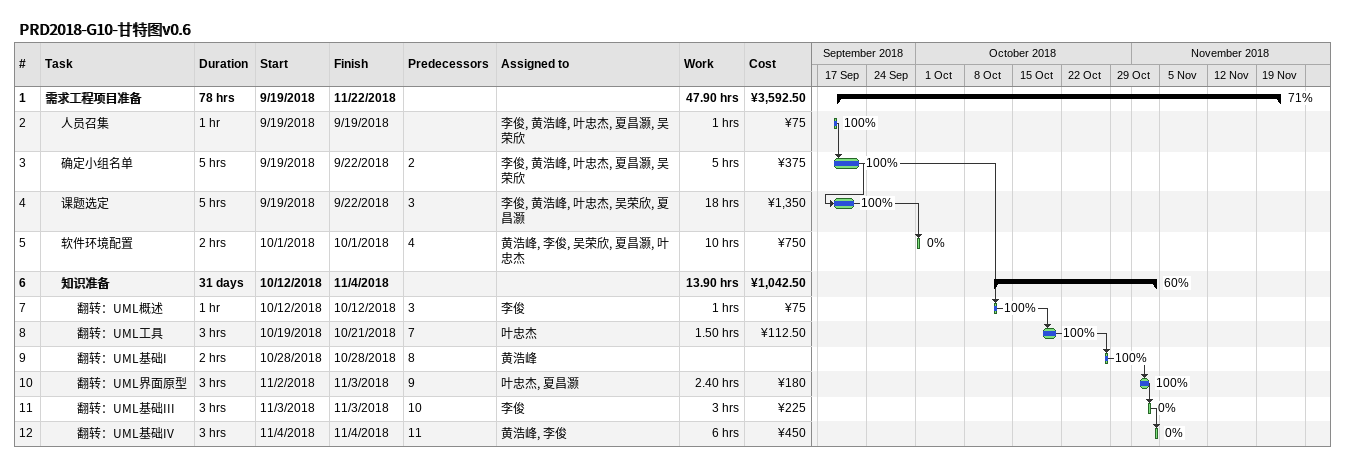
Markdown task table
PRD2018-G10-甘特图v0.6

| ID | Level | Task | Duration | Start | Finish | Predecessors | Resources | % complete | Work (h) | Cost (¥) |
|---|---|---|---|---|---|---|---|---|---|---|
| 1 | 1 | **需求工程项目准备** | 78h | 2018-09-19 | 2018-11-22 |  |  | 71 | 47.90 | 3592.50 |
| 2 | 2 | 人员召集 | 1h | 2018-09-19 | 2018-09-19 |  | 李俊, 黄浩峰, 叶忠杰, 夏昌灏, 吴荣欣 | 100 | 1 | 75 |
| 3 | 2 | 确定小组名单 | 5h | 2018-09-19 | 2018-09-22 | 2 | 李俊, 黄浩峰, 叶忠杰, 夏昌灏, 吴荣欣 | 100 | 5 | 375 |
| 4 | 2 | 课题选定 | 5h | 2018-09-19 | 2018-09-22 | 3 | 李俊, 黄浩峰, 叶忠杰, 吴荣欣, 夏昌灏 | 100 | 18 | 1350 |
| 5 | 2 | 软件环境配置 | 2h | 2018-10-01 | 2018-10-01 | 4 | 黄浩峰, 李俊, 吴荣欣, 夏昌灏, 叶忠杰 | 0 | 10 | 750 |
| 6 | 2 | **知识准备** | 31d | 2018-10-12 | 2018-11-04 |  |  | 60 | 13.90 | 1042.50 |
| 7 | 3 | 翻转：UML概述 | 1h | 2018-10-12 | 2018-10-12 | 3 | 李俊 | 100 | 1 | 75 |
| 8 | 3 | 翻转：UML工具 | 3h | 2018-10-19 | 2018-10-21 | 7 | 叶忠杰 | 100 | 1.50 | 112.50 |
| 9 | 3 | 翻转：UML基础I | 2h | 2018-10-28 | 2018-10-28 | 8 | 黄浩峰 | 100 |  |  |
| 10 | 3 | 翻转：UML界面原型 | 3h | 2018-11-02 | 2018-11-03 | 9 | 叶忠杰, 夏昌灏 | 100 | 2.40 | 180 |
| 11 | 3 | 翻转：UML基础III | 3h | 2018-11-03 | 2018-11-03 | 10 | 李俊 | 0 | 3 | 225 |
| 12 | 3 | 翻转：UML基础IV | 3h | 2018-11-04 | 2018-11-04 | 11 | 黄浩峰, 李俊 | 0 | 6 | 450 |
